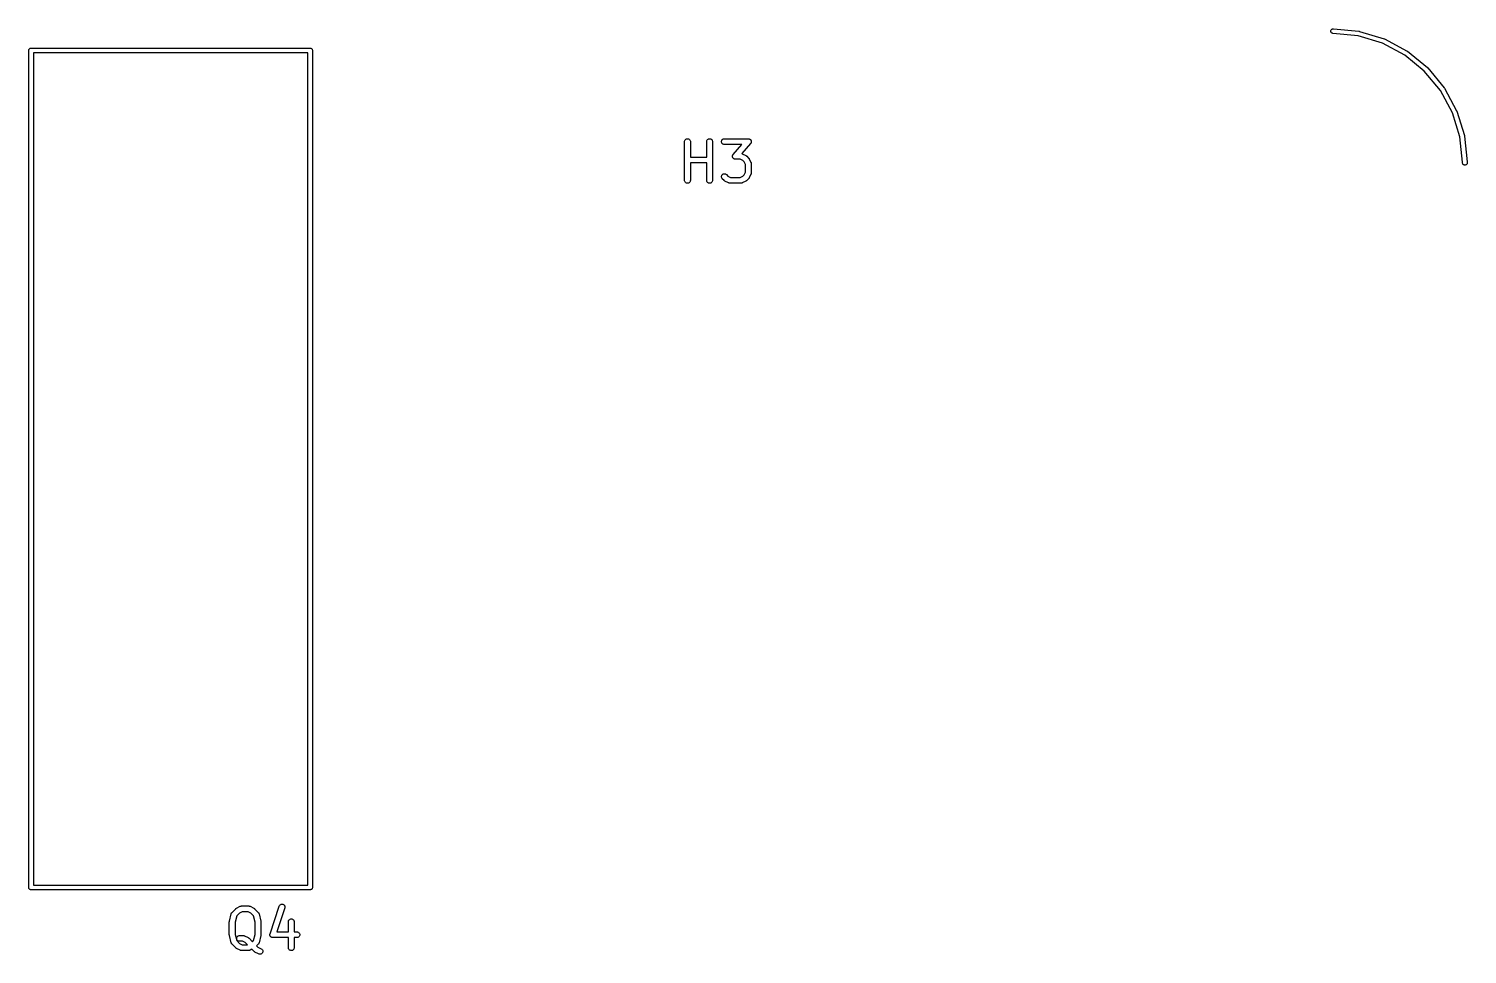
# Model space of a CAD drawing. Extents: x 65.9 to 145.1, y -115.6 to -60.
# Drawn here: x 107.94 to 145.06, y -83.92 to -60.04 of the extents above; entities that cross this region are included whole.
import ezdxf

# ---------------------------------------------------------------- set-up
doc = ezdxf.new("R2010")
doc.units = 0
doc.header["$MEASUREMENT"] = 0
doc.layers.add('BLACK', color=7, linetype='CONTINUOUS')

msp = doc.modelspace()

# ---------------------------------------------------------------- linework, layer by layer
at = {"layer": 'BLACK', "linetype": 'CONTINUOUS'}
for p, q in [((141.54, -60.0937), (141.543, -60.0823)), ((141.54, -60.1054), (141.54, -60.0937)), ((141.542, -60.1169), (141.54, -60.1054)), ((141.547, -60.1278), (141.542, -60.1169)), ((141.543, -60.0823), (141.547, -60.0715)), ((141.547, -60.0715), (141.554, -60.0618)), ((141.553, -60.1376), (141.547, -60.1278)), ((141.554, -60.0618), (141.562, -60.0535)), ((141.562, -60.0535), (141.572, -60.047)), ((141.572, -60.047), (141.583, -60.0426)), ((141.583, -60.0426), (141.594, -60.0403)), ((141.594, -60.0403), (141.606, -60.0403)), ((141.606, -60.0403), (142.266, -60.105)), ((142.266, -60.105), (142.267, -60.1051)), ((142.267, -60.1051), (142.272, -60.1063)), ((142.272, -60.1063), (142.278, -60.1073)), ((142.278, -60.1073), (142.913, -60.2991)), ((141.561, -60.146), (141.553, -60.1376)), ((141.571, -60.1526), (141.561, -60.146)), ((141.582, -60.1572), (141.571, -60.1526)), ((141.593, -60.1596), (141.582, -60.1572)), ((141.594, -60.1597), (141.593, -60.1596)), ((142.249, -60.2239), (141.594, -60.1597)), ((142.873, -60.4123), (142.249, -60.2239)), ((143.448, -60.7183), (142.873, -60.4123)), ((142.913, -60.2991), (142.914, -60.2994)), ((142.914, -60.2994), (142.919, -60.3015)), ((142.919, -60.3015), (142.924, -60.3036)), ((142.924, -60.3036), (143.51, -60.6151)), ((107.94, -60.6), (107.941, -60.5882)), ((107.94, -60.603), (107.94, -60.6)), ((107.94, -82.1971), (107.94, -60.603)), ((107.941, -60.5882), (107.944, -60.5769)), ((107.944, -60.5769), (107.95, -60.5665)), ((107.95, -60.5665), (107.957, -60.5574)), ((107.957, -60.5574), (107.967, -60.5499)), ((107.967, -60.5499), (107.977, -60.5443)), ((107.977, -60.5443), (107.988, -60.5409)), ((107.988, -60.5409), (107.997, -60.54)), ((107.997, -60.54), (108, -60.5397)), ((107.997, -60.54), (107.997, -60.54)), ((108, -60.5397), (108.003, -60.54)), ((108.003, -60.54), (115.197, -60.54)), ((108.06, -60.66), (108.06, -82.14)), ((115.14, -60.66), (108.06, -60.66)), ((115.14, -82.14), (115.14, -60.66)), ((115.197, -60.54), (115.2, -60.5397)), ((115.2, -60.5397), (115.203, -60.54)), ((115.203, -60.54), (115.203, -60.54)), ((115.203, -60.54), (115.212, -60.5409)), ((115.212, -60.5409), (115.223, -60.5443)), ((115.223, -60.5443), (115.233, -60.5499)), ((115.233, -60.5499), (115.243, -60.5574)), ((115.243, -60.5574), (115.25, -60.5665)), ((115.25, -60.5665), (115.256, -60.5769)), ((115.256, -60.5769), (115.259, -60.5882)), ((115.259, -60.5882), (115.26, -60.6)), ((115.26, -60.6), (115.26, -60.6029)), ((115.26, -60.6029), (115.26, -82.1971)), ((143.953, -61.1302), (143.448, -60.7183)), ((143.51, -60.6151), (143.51, -60.6155)), ((143.51, -60.6155), (143.515, -60.6186)), ((143.515, -60.6186), (143.519, -60.6216)), ((143.519, -60.6216), (144.034, -61.041)), ((144.369, -61.6325), (143.953, -61.1302)), ((144.034, -61.041), (144.034, -61.0415)), ((144.034, -61.0415), (144.038, -61.0454)), ((144.038, -61.0454), (144.042, -61.0492)), ((144.042, -61.0492), (144.465, -61.5605)), ((144.465, -61.5605), (144.465, -61.5611)), ((144.465, -61.5611), (144.468, -61.5657)), ((144.468, -61.5657), (144.472, -61.5702)), ((144.472, -61.5702), (144.787, -62.1539)), ((144.679, -62.2058), (144.369, -61.6325)), ((144.871, -62.8285), (144.679, -62.2058)), ((144.787, -62.1539), (144.788, -62.1546)), ((144.788, -62.1546), (144.79, -62.1597)), ((144.79, -62.1597), (144.792, -62.1647)), ((144.792, -62.1647), (144.988, -62.7986)), ((124.863, -62.9513), (124.865, -62.9368)), ((124.863, -62.9524), (124.863, -62.9513)), ((124.863, -63.9524), (124.863, -62.9524)), ((124.865, -62.9368), (124.869, -62.9228)), ((124.869, -62.9228), (124.876, -62.91)), ((124.876, -62.91), (124.886, -62.8988)), ((124.886, -62.8988), (124.897, -62.8896)), ((124.897, -62.8896), (124.91, -62.8828)), ((124.91, -62.8828), (124.924, -62.8787)), ((124.924, -62.8787), (124.939, -62.8774)), ((124.939, -62.8774), (124.953, -62.8789)), ((124.953, -62.8789), (124.967, -62.8832)), ((124.967, -62.8832), (124.98, -62.8902)), ((124.98, -62.8902), (124.991, -62.8995)), ((124.991, -62.8995), (125.001, -62.9109)), ((125.001, -62.9109), (125.007, -62.9238)), ((125.007, -62.9238), (125.012, -62.9378)), ((125.012, -62.9378), (125.013, -62.9524)), ((125.013, -62.9524), (125.013, -63.3536)), ((125.435, -62.9513), (125.436, -62.9368)), ((125.435, -62.9524), (125.435, -62.9513)), ((125.435, -63.3536), (125.435, -62.9524)), ((125.436, -62.9368), (125.441, -62.9228)), ((125.441, -62.9228), (125.448, -62.91)), ((125.448, -62.91), (125.457, -62.8988)), ((125.457, -62.8988), (125.468, -62.8896)), ((125.468, -62.8896), (125.481, -62.8828)), ((125.481, -62.8828), (125.495, -62.8787)), ((125.495, -62.8787), (125.51, -62.8774)), ((125.51, -62.8774), (125.525, -62.8789)), ((125.525, -62.8789), (125.539, -62.8832)), ((125.539, -62.8832), (125.551, -62.8902)), ((125.551, -62.8902), (125.563, -62.8995)), ((125.563, -62.8995), (125.572, -62.9109)), ((125.572, -62.9109), (125.579, -62.9238)), ((125.579, -62.9238), (125.583, -62.9378)), ((125.583, -62.9378), (125.585, -62.9524)), ((125.585, -62.9524), (125.585, -63.9524)), ((125.815, -62.9519), (125.817, -62.9373)), ((125.817, -62.9664), (125.815, -62.9519)), ((125.817, -62.9373), (125.821, -62.9233)), ((125.821, -62.9805), (125.817, -62.9664)), ((125.821, -62.9233), (125.828, -62.9104)), ((125.828, -62.9934), (125.821, -62.9805)), ((125.828, -62.9104), (125.838, -62.8992)), ((125.837, -63.0049), (125.828, -62.9934)), ((125.848, -63.0143), (125.837, -63.0049)), ((125.838, -62.8992), (125.849, -62.8899)), ((125.861, -63.0213), (125.848, -63.0143)), ((125.849, -62.8899), (125.862, -62.883)), ((125.875, -63.0257), (125.861, -63.0213)), ((125.862, -62.883), (125.876, -62.8788)), ((125.889, -63.0274), (125.875, -63.0257)), ((125.876, -62.8788), (125.89, -62.8774)), ((125.89, -63.0274), (125.889, -63.0274)), ((125.89, -62.8774), (126.51, -62.8774)), ((126.344, -63.0274), (125.89, -63.0274)), ((126.12, -63.2839), (126.344, -63.0274)), ((126.566, -63.0018), (126.339, -63.2611)), ((126.51, -62.8774), (126.511, -62.8774)), ((126.511, -62.8774), (126.515, -62.8779)), ((126.515, -62.8779), (126.52, -62.8781)), ((126.52, -62.8781), (126.523, -62.8787)), ((126.523, -62.8787), (126.525, -62.879)), ((126.525, -62.879), (126.53, -62.8804)), ((126.53, -62.8804), (126.534, -62.8815)), ((126.534, -62.8815), (126.537, -62.8826)), ((126.537, -62.8826), (126.539, -62.8834)), ((126.539, -62.8834), (126.543, -62.8857)), ((126.543, -62.8857), (126.547, -62.8877)), ((126.547, -62.8877), (126.55, -62.8892)), ((126.55, -62.8892), (126.552, -62.8905)), ((126.552, -62.8905), (126.555, -62.8935)), ((126.555, -62.8935), (126.559, -62.8963)), ((126.559, -62.8963), (126.561, -62.8982)), ((126.561, -62.8982), (126.563, -62.8999)), ((126.563, -62.8999), (126.566, -62.9036)), ((126.566, -62.9036), (126.569, -62.907)), ((126.569, -62.9979), (126.566, -63.0018)), ((126.569, -62.907), (126.571, -62.9093)), ((126.572, -62.9943), (126.569, -62.9979)), ((126.571, -62.9093), (126.572, -62.9113)), ((126.572, -62.9113), (126.574, -62.9155)), ((126.573, -62.992), (126.572, -62.9943)), ((126.574, -62.9899), (126.573, -62.992)), ((126.574, -62.9155), (126.577, -62.9195)), ((126.576, -62.9856), (126.574, -62.9899)), ((126.579, -62.9814), (126.576, -62.9856)), ((126.577, -62.9195), (126.578, -62.922)), ((126.578, -62.922), (126.579, -62.9243)), ((126.579, -62.9243), (126.58, -62.9288)), ((126.581, -62.9765), (126.579, -62.9789)), ((126.579, -62.9789), (126.579, -62.9814)), ((126.58, -62.9288), (126.582, -62.9332)), ((126.582, -62.9719), (126.581, -62.9765)), ((126.582, -62.9332), (126.582, -62.9358)), ((126.582, -62.9358), (126.583, -62.9383)), ((126.583, -62.9675), (126.582, -62.9719)), ((126.583, -62.9383), (126.584, -62.943)), ((126.584, -62.9623), (126.583, -62.9648)), ((126.583, -62.9648), (126.583, -62.9675)), ((126.584, -62.943), (126.584, -62.9477)), ((126.584, -62.9477), (126.584, -62.9503)), ((126.584, -62.9503), (126.585, -62.9529)), ((126.585, -62.9529), (126.584, -62.9576)), ((126.584, -62.9576), (126.584, -62.9623)), ((144.94, -63.4795), (144.871, -62.8285)), ((144.988, -62.7986), (144.988, -62.7994)), ((144.988, -62.7994), (144.989, -62.8048)), ((144.989, -62.8048), (144.99, -62.8101)), ((144.99, -62.8101), (145.06, -63.47)), ((125.013, -63.3536), (125.435, -63.3536)), ((126.101, -63.3328), (126.102, -63.3281)), ((126.101, -63.3354), (126.101, -63.3328)), ((126.101, -63.3381), (126.101, -63.3354)), ((126.102, -63.3427), (126.101, -63.3381)), ((126.102, -63.3209), (126.103, -63.3183)), ((126.102, -63.3234), (126.102, -63.3209)), ((126.102, -63.3281), (126.102, -63.3234)), ((126.103, -63.3474), (126.102, -63.3427)), ((126.103, -63.3183), (126.104, -63.3138)), ((126.103, -63.3499), (126.103, -63.3474)), ((126.104, -63.3525), (126.103, -63.3499)), ((126.104, -63.3138), (126.105, -63.3092)), ((126.105, -63.3569), (126.104, -63.3525)), ((126.105, -63.3092), (126.106, -63.3068)), ((126.107, -63.3614), (126.105, -63.3569)), ((126.106, -63.3068), (126.107, -63.3043)), ((126.107, -63.3043), (126.109, -63.3001)), ((126.108, -63.3638), (126.107, -63.3614)), ((126.109, -63.3662), (126.108, -63.3638)), ((126.109, -63.3001), (126.111, -63.2958)), ((126.111, -63.3702), (126.109, -63.3662)), ((126.111, -63.2958), (126.113, -63.2937)), ((126.113, -63.3744), (126.111, -63.3702)), ((126.113, -63.2937), (126.114, -63.2914)), ((126.115, -63.3764), (126.113, -63.3744)), ((126.114, -63.2914), (126.117, -63.2878)), ((126.116, -63.3787), (126.115, -63.3764)), ((126.12, -63.3821), (126.116, -63.3787)), ((126.117, -63.2878), (126.12, -63.2839)), ((126.123, -63.3858), (126.12, -63.3821)), ((126.125, -63.3875), (126.123, -63.3858)), ((126.126, -63.3894), (126.125, -63.3875)), ((126.13, -63.3922), (126.126, -63.3894)), ((126.134, -63.3952), (126.13, -63.3922)), ((126.136, -63.3965), (126.134, -63.3952)), ((126.138, -63.398), (126.136, -63.3965)), ((126.143, -63.4), (126.138, -63.398)), ((126.147, -63.4023), (126.143, -63.4)), ((126.149, -63.4031), (126.147, -63.4023)), ((126.152, -63.4042), (126.149, -63.4031)), ((126.156, -63.4053), (126.152, -63.4042)), ((126.161, -63.4067), (126.156, -63.4053)), ((126.163, -63.407), (126.161, -63.4067)), ((126.166, -63.4076), (126.163, -63.407)), ((126.17, -63.4078), (126.166, -63.4076)), ((126.175, -63.4083), (126.17, -63.4078)), ((126.176, -63.4083), (126.175, -63.4083)), ((126.301, -63.4083), (126.176, -63.4083)), ((126.37, -63.4426), (126.301, -63.4083)), ((126.339, -63.2611), (126.344, -63.2629)), ((126.344, -63.2629), (126.349, -63.2644)), ((126.349, -63.2644), (126.351, -63.2655)), ((126.351, -63.2655), (126.353, -63.2663)), ((126.353, -63.2663), (126.448, -63.3139)), ((126.4, -63.473), (126.37, -63.4426)), ((126.435, -63.5415), (126.4, -63.473)), ((126.448, -63.3139), (126.449, -63.3143)), ((126.449, -63.3143), (126.452, -63.3166)), ((126.452, -63.3166), (126.456, -63.3186)), ((126.456, -63.3186), (126.458, -63.3206)), ((126.458, -63.3206), (126.461, -63.3223)), ((126.461, -63.3223), (126.464, -63.3252)), ((126.464, -63.3252), (126.467, -63.3279)), ((126.467, -63.3279), (126.515, -63.3755)), ((126.515, -63.3755), (126.516, -63.3763)), ((126.516, -63.3763), (126.518, -63.3796)), ((126.518, -63.3796), (126.521, -63.3826)), ((126.521, -63.3826), (126.523, -63.3853)), ((126.523, -63.3853), (126.525, -63.3877)), ((126.525, -63.3877), (126.527, -63.3915)), ((126.527, -63.3915), (126.529, -63.395)), ((126.529, -63.395), (126.577, -63.4903)), ((145.06, -63.47), (145.06, -63.4708)), ((145.06, -63.4708), (145.06, -63.4734)), ((145.06, -63.4734), (145.06, -63.4761)), ((125.435, -63.5036), (125.013, -63.5036)), ((125.013, -63.5036), (125.013, -63.9524)), ((125.435, -63.9524), (125.435, -63.5036)), ((125.815, -63.8564), (125.817, -63.8418)), ((125.817, -63.8418), (125.821, -63.8278)), ((125.821, -63.8278), (125.828, -63.815)), ((125.828, -63.815), (125.838, -63.8037)), ((125.838, -63.8037), (125.849, -63.7945)), ((125.849, -63.7945), (125.862, -63.7877)), ((125.862, -63.7877), (125.876, -63.7835)), ((125.876, -63.7835), (125.891, -63.7821)), ((125.891, -63.7821), (125.905, -63.7836)), ((125.905, -63.7836), (125.919, -63.7879)), ((125.919, -63.7879), (125.932, -63.7948)), ((125.932, -63.7948), (125.944, -63.8041)), ((125.944, -63.8041), (125.983, -63.8431)), ((125.983, -63.8431), (126.051, -63.8774)), ((126.301, -63.8774), (126.37, -63.8431)), ((126.37, -63.8431), (126.4, -63.8127)), ((126.4, -63.8127), (126.435, -63.7442)), ((126.435, -63.7442), (126.435, -63.5415)), ((126.577, -63.7954), (126.529, -63.8907)), ((126.577, -63.4903), (126.577, -63.4912)), ((126.577, -63.4912), (126.578, -63.4933)), ((126.578, -63.7914), (126.577, -63.7934)), ((126.577, -63.7934), (126.577, -63.7954)), ((126.578, -63.4933), (126.579, -63.4952)), ((126.58, -63.7866), (126.578, -63.7914)), ((126.579, -63.4952), (126.58, -63.5001)), ((126.58, -63.5001), (126.582, -63.5049)), ((126.582, -63.7818), (126.58, -63.7866)), ((126.582, -63.5049), (126.582, -63.5071)), ((126.582, -63.5071), (126.583, -63.5092)), ((126.583, -63.7775), (126.582, -63.7796)), ((126.582, -63.7796), (126.582, -63.7818)), ((126.583, -63.5092), (126.584, -63.5143)), ((126.584, -63.7674), (126.583, -63.7724)), ((126.583, -63.7724), (126.583, -63.7775)), ((126.584, -63.5143), (126.584, -63.5194)), ((126.584, -63.5194), (126.584, -63.5216)), ((126.584, -63.5216), (126.585, -63.5238)), ((126.585, -63.763), (126.584, -63.7651)), ((126.584, -63.7651), (126.584, -63.7674)), ((126.585, -63.5238), (126.585, -63.7619)), ((126.585, -63.7619), (126.585, -63.763)), ((144.94, -63.5002), (144.94, -63.4795)), ((144.941, -63.5119), (144.94, -63.5002)), ((144.945, -63.5231), (144.941, -63.5119)), ((144.95, -63.5334), (144.945, -63.5231)), ((144.958, -63.5424), (144.95, -63.5334)), ((144.967, -63.5499), (144.958, -63.5424)), ((144.977, -63.5554), (144.967, -63.5499)), ((144.988, -63.5588), (144.977, -63.5554)), ((145, -63.56), (144.988, -63.5588)), ((145.011, -63.5589), (145, -63.56)), ((145.023, -63.5556), (145.011, -63.5589)), ((145.033, -63.5501), (145.023, -63.5556)), ((145.042, -63.5427), (145.033, -63.5501)), ((145.05, -63.5337), (145.042, -63.5427)), ((145.055, -63.5234), (145.05, -63.5337)), ((145.059, -63.5123), (145.055, -63.5234)), ((145.06, -63.5006), (145.059, -63.5123)), ((145.06, -63.4761), (145.06, -63.4998)), ((145.06, -63.4998), (145.06, -63.5006)), ((124.865, -63.9669), (124.863, -63.9524)), ((124.869, -63.981), (124.865, -63.9669)), ((124.876, -63.9939), (124.869, -63.981)), ((124.885, -64.0052), (124.876, -63.9939)), ((124.896, -64.0146), (124.885, -64.0052)), ((124.909, -64.0215), (124.896, -64.0146)), ((124.923, -64.0258), (124.909, -64.0215)), ((124.938, -64.0274), (124.923, -64.0258)), ((124.952, -64.0261), (124.938, -64.0274)), ((124.966, -64.0219), (124.952, -64.0261)), ((124.979, -64.0151), (124.966, -64.0219)), ((124.991, -64.006), (124.979, -64.0151)), ((125, -63.9948), (124.991, -64.006)), ((125.007, -63.9819), (125, -63.9948)), ((125.011, -63.968), (125.007, -63.9819)), ((125.013, -63.9534), (125.011, -63.968)), ((125.013, -63.9524), (125.013, -63.9534)), ((125.436, -63.9669), (125.435, -63.9524)), ((125.44, -63.981), (125.436, -63.9669)), ((125.447, -63.9939), (125.44, -63.981)), ((125.456, -64.0052), (125.447, -63.9939)), ((125.468, -64.0146), (125.456, -64.0052)), ((125.48, -64.0215), (125.468, -64.0146)), ((125.494, -64.0258), (125.48, -64.0215)), ((125.509, -64.0274), (125.494, -64.0258)), ((125.524, -64.0261), (125.509, -64.0274)), ((125.538, -64.0219), (125.524, -64.0261)), ((125.551, -64.0151), (125.538, -64.0219)), ((125.562, -64.006), (125.551, -64.0151)), ((125.571, -63.9948), (125.562, -64.006)), ((125.578, -63.9819), (125.571, -63.9948)), ((125.583, -63.968), (125.578, -63.9819)), ((125.585, -63.9534), (125.583, -63.968)), ((125.585, -63.9524), (125.585, -63.9534)), ((125.817, -63.8709), (125.815, -63.8564)), ((125.821, -63.885), (125.817, -63.8709)), ((125.828, -63.898), (125.821, -63.885)), ((125.837, -63.9094), (125.828, -63.898)), ((125.837, -63.9102), (125.837, -63.9094)), ((125.885, -63.9578), (125.837, -63.9102)), ((125.888, -63.9605), (125.885, -63.9578)), ((125.891, -63.9634), (125.888, -63.9605)), ((125.894, -63.9651), (125.891, -63.9634)), ((125.896, -63.9671), (125.894, -63.9651)), ((125.9, -63.9691), (125.896, -63.9671)), ((125.904, -63.9714), (125.9, -63.9691)), ((125.905, -63.9718), (125.904, -63.9714)), ((126, -64.0195), (125.905, -63.9718)), ((126.002, -64.0203), (126, -64.0195)), ((126.004, -64.0213), (126.002, -64.0203)), ((126.009, -64.0229), (126.004, -64.0213)), ((126.013, -64.0247), (126.009, -64.0229)), ((126.016, -64.0251), (126.013, -64.0247)), ((126.018, -64.0257), (126.016, -64.0251)), ((126.023, -64.0263), (126.018, -64.0257)), ((126.028, -64.0272), (126.023, -64.0263)), ((126.03, -64.0271), (126.028, -64.0272)), ((126.032, -64.0274), (126.03, -64.0271)), ((126.033, -64.0274), (126.032, -64.0274)), ((126.319, -64.0274), (126.033, -64.0274)), ((126.051, -63.8774), (126.301, -63.8774)), ((126.321, -64.0272), (126.319, -64.0274)), ((126.323, -64.0273), (126.321, -64.0272)), ((126.329, -64.0265), (126.323, -64.0273)), ((126.334, -64.026), (126.329, -64.0265)), ((126.336, -64.0253), (126.334, -64.026)), ((126.338, -64.025), (126.336, -64.0253)), ((126.343, -64.0232), (126.338, -64.025)), ((126.348, -64.0217), (126.343, -64.0232)), ((126.35, -64.0207), (126.348, -64.0217)), ((126.352, -64.0199), (126.35, -64.0207)), ((126.353, -64.0195), (126.352, -64.0199)), ((126.448, -63.9718), (126.353, -64.0195)), ((126.451, -63.9696), (126.448, -63.9718)), ((126.455, -63.9677), (126.451, -63.9696)), ((126.458, -63.9657), (126.455, -63.9677)), ((126.46, -63.9641), (126.458, -63.9657)), ((126.463, -63.9612), (126.46, -63.9641)), ((126.467, -63.9585), (126.463, -63.9612)), ((126.515, -63.9102), (126.467, -63.9578)), ((126.467, -63.9578), (126.467, -63.9585)), ((126.518, -63.9069), (126.515, -63.9102)), ((126.521, -63.9039), (126.518, -63.9069)), ((126.522, -63.9013), (126.521, -63.9039)), ((126.524, -63.8989), (126.522, -63.9013)), ((126.526, -63.8952), (126.524, -63.8989)), ((126.529, -63.8916), (126.526, -63.8952)), ((126.529, -63.8907), (126.529, -63.8916)), ((107.94, -82.2), (107.94, -82.1971)), ((107.941, -82.2118), (107.94, -82.2)), ((107.944, -82.2231), (107.941, -82.2118)), ((107.947, -82.2276), (107.944, -82.2231)), ((107.95, -82.2335), (107.947, -82.2276)), ((107.957, -82.2426), (107.95, -82.2335)), ((107.967, -82.2501), (107.957, -82.2426)), ((107.977, -82.2557), (107.967, -82.2501)), ((107.988, -82.2591), (107.977, -82.2557)), ((108, -82.2603), (107.988, -82.2591)), ((108.003, -82.26), (108, -82.2603)), ((115.197, -82.26), (108.003, -82.26)), ((108.06, -82.14), (115.14, -82.14)), ((115.2, -82.2603), (115.197, -82.26)), ((115.212, -82.2591), (115.2, -82.2603)), ((115.223, -82.2557), (115.212, -82.2591)), ((115.233, -82.2501), (115.223, -82.2557)), ((115.243, -82.2426), (115.233, -82.2501)), ((115.25, -82.2335), (115.243, -82.2426)), ((115.256, -82.2231), (115.25, -82.2335)), ((115.259, -82.2118), (115.256, -82.2231)), ((115.26, -82.2029), (115.259, -82.2118)), ((115.26, -82.1971), (115.26, -82.2)), ((115.26, -82.2), (115.26, -82.2029)), ((115.26, -82.2029), (115.26, -82.2029)), ((113.185, -82.8422), (113.28, -82.747)), ((113.28, -82.747), (113.281, -82.7462)), ((113.281, -82.7462), (113.284, -82.7436)), ((113.284, -82.7436), (113.287, -82.7407)), ((113.287, -82.7407), (113.29, -82.739)), ((113.29, -82.739), (113.292, -82.7371)), ((113.292, -82.7371), (113.296, -82.7352)), ((113.296, -82.7352), (113.3, -82.7329)), ((113.3, -82.7329), (113.395, -82.6853)), ((113.395, -82.6853), (113.396, -82.6848)), ((113.396, -82.6848), (113.398, -82.6841)), ((113.398, -82.6841), (113.4, -82.683)), ((113.4, -82.683), (113.405, -82.6816)), ((113.405, -82.6816), (113.41, -82.6798)), ((113.41, -82.6798), (113.412, -82.6794)), ((113.412, -82.6794), (113.414, -82.6788)), ((113.414, -82.6788), (113.419, -82.6783)), ((113.419, -82.6783), (113.424, -82.6775)), ((113.424, -82.6775), (113.426, -82.6776)), ((113.426, -82.6776), (113.429, -82.6774)), ((113.429, -82.6774), (113.619, -82.6774)), ((113.619, -82.6774), (113.62, -82.6774)), ((113.62, -82.6774), (113.622, -82.6776)), ((113.622, -82.6776), (113.624, -82.6776)), ((113.624, -82.6776), (113.63, -82.6784)), ((113.63, -82.6784), (113.635, -82.679)), ((113.635, -82.679), (113.637, -82.6797)), ((113.637, -82.6797), (113.639, -82.6801)), ((113.639, -82.6801), (113.644, -82.6819)), ((113.644, -82.6819), (113.649, -82.6834)), ((113.649, -82.6834), (113.651, -82.6845)), ((113.651, -82.6845), (113.653, -82.6853)), ((113.653, -82.6853), (113.748, -82.7329)), ((113.748, -82.7329), (113.749, -82.7334)), ((113.749, -82.7334), (113.752, -82.7357)), ((113.752, -82.7357), (113.756, -82.7377)), ((113.756, -82.7377), (113.758, -82.7397)), ((113.758, -82.7397), (113.761, -82.7414)), ((113.761, -82.7414), (113.764, -82.7443)), ((113.764, -82.7443), (113.767, -82.747)), ((113.767, -82.747), (113.863, -82.8422)), ((114.167, -83.3953), (114.405, -82.681)), ((114.547, -82.7285), (114.342, -83.344)), ((114.405, -82.6801), (114.412, -82.6668)), ((114.405, -82.681), (114.405, -82.6801)), ((114.412, -82.6668), (114.42, -82.6549)), ((114.42, -82.6549), (114.431, -82.645)), ((114.431, -82.645), (114.443, -82.6373)), ((114.443, -82.6373), (114.457, -82.6322)), ((114.457, -82.6322), (114.472, -82.6299)), ((114.472, -82.6299), (114.486, -82.6304)), ((114.486, -82.6304), (114.5, -82.6338)), ((114.5, -82.6338), (114.514, -82.6398)), ((114.514, -82.6398), (114.526, -82.6484)), ((114.526, -82.6484), (114.536, -82.659)), ((114.536, -82.659), (114.543, -82.6715)), ((114.543, -82.6715), (114.549, -82.6851)), ((114.551, -82.7142), (114.547, -82.7285)), ((114.549, -82.6851), (114.551, -82.6996)), ((114.551, -82.6996), (114.551, -82.7142)), ((113.115, -83.0847), (113.116, -83.0833)), ((113.115, -83.0857), (113.115, -83.0847)), ((113.115, -83.419), (113.115, -83.0857)), ((113.116, -83.0761), (113.117, -83.0701)), ((113.116, -83.082), (113.116, -83.0761)), ((113.116, -83.0833), (113.116, -83.082)), ((113.117, -83.0701), (113.118, -83.0688)), ((113.118, -83.0675), (113.165, -82.877)), ((113.118, -83.0688), (113.118, -83.0675)), ((113.165, -82.877), (113.166, -82.876)), ((113.166, -82.876), (113.167, -82.8713)), ((113.167, -82.8713), (113.169, -82.8664)), ((113.169, -82.8664), (113.17, -82.8644)), ((113.17, -82.8644), (113.171, -82.8623)), ((113.171, -82.8623), (113.173, -82.858)), ((113.173, -82.858), (113.176, -82.8535)), ((113.176, -82.8535), (113.177, -82.8518)), ((113.177, -82.8518), (113.178, -82.8499)), ((113.178, -82.8499), (113.182, -82.8461)), ((113.182, -82.8461), (113.185, -82.8422)), ((113.306, -82.9336), (113.265, -83.0949)), ((113.265, -83.0949), (113.265, -83.4098)), ((113.378, -82.8616), (113.306, -82.9336)), ((113.446, -82.8274), (113.378, -82.8616)), ((113.601, -82.8274), (113.446, -82.8274)), ((113.67, -82.8616), (113.601, -82.8274)), ((113.742, -82.9336), (113.67, -82.8616)), ((113.782, -83.0949), (113.742, -82.9336)), ((113.782, -83.4098), (113.782, -83.0949)), ((113.863, -82.8422), (113.863, -82.843)), ((113.863, -82.843), (113.866, -82.8469)), ((113.866, -82.8469), (113.87, -82.8507)), ((113.87, -82.8507), (113.871, -82.8526)), ((113.871, -82.8526), (113.872, -82.8544)), ((113.872, -82.8544), (113.875, -82.8589)), ((113.875, -82.8589), (113.877, -82.8633)), ((113.877, -82.8633), (113.878, -82.8654)), ((113.878, -82.8654), (113.879, -82.8674)), ((113.879, -82.8674), (113.881, -82.8723)), ((113.881, -82.8723), (113.882, -82.877)), ((113.882, -82.877), (113.93, -83.0675)), ((113.93, -83.0675), (113.93, -83.0685)), ((113.93, -83.0685), (113.93, -83.0699)), ((113.93, -83.0699), (113.931, -83.0711)), ((113.931, -83.0711), (113.931, -83.0771)), ((113.931, -83.0771), (113.932, -83.083)), ((113.932, -83.083), (113.932, -83.0844)), ((113.932, -83.0844), (113.932, -83.0857)), ((113.932, -83.0857), (113.932, -83.419)), ((114.639, -83.0847), (114.641, -83.0701)), ((114.639, -83.0857), (114.639, -83.0847)), ((114.639, -83.344), (114.639, -83.0857)), ((114.641, -83.0701), (114.645, -83.0562)), ((114.645, -83.0562), (114.652, -83.0433)), ((114.652, -83.0433), (114.662, -83.0321)), ((114.662, -83.0321), (114.673, -83.023)), ((114.673, -83.023), (114.686, -83.0162)), ((114.686, -83.0162), (114.7, -83.012)), ((114.7, -83.012), (114.715, -83.0107)), ((114.715, -83.0107), (114.729, -83.0122)), ((114.729, -83.0122), (114.743, -83.0166)), ((114.743, -83.0166), (114.756, -83.0235)), ((114.756, -83.0235), (114.768, -83.0329)), ((114.768, -83.0329), (114.777, -83.0442)), ((114.777, -83.0442), (114.784, -83.0571)), ((114.784, -83.0571), (114.788, -83.0711)), ((114.788, -83.0711), (114.789, -83.0857)), ((114.789, -83.0857), (114.789, -83.344)), ((113.116, -83.4204), (113.115, -83.419)), ((113.116, -83.4217), (113.116, -83.4204)), ((113.116, -83.4276), (113.116, -83.4217)), ((113.117, -83.4336), (113.116, -83.4276)), ((113.117, -83.4349), (113.117, -83.4336)), ((113.117, -83.4362), (113.117, -83.4349)), ((113.118, -83.4372), (113.117, -83.4362)), ((113.165, -83.6277), (113.118, -83.4372)), ((113.265, -83.4098), (113.306, -83.5712)), ((113.306, -83.5138), (113.307, -83.4992)), ((113.307, -83.5283), (113.306, -83.5138)), ((113.307, -83.4992), (113.312, -83.4852)), ((113.312, -83.4852), (113.319, -83.4723)), ((113.319, -83.4723), (113.328, -83.4611)), ((113.328, -83.4611), (113.339, -83.4518)), ((113.339, -83.4518), (113.352, -83.4449)), ((113.352, -83.4449), (113.366, -83.4407)), ((113.366, -83.4407), (113.381, -83.4393)), ((113.381, -83.4393), (113.476, -83.4393)), ((113.476, -83.4393), (113.477, -83.4393)), ((113.477, -83.4393), (113.479, -83.4395)), ((113.479, -83.4395), (113.482, -83.4395)), ((113.482, -83.4395), (113.487, -83.4404)), ((113.487, -83.4404), (113.492, -83.4409)), ((113.492, -83.4409), (113.494, -83.4416)), ((113.494, -83.4416), (113.496, -83.442)), ((113.496, -83.442), (113.501, -83.4438)), ((113.501, -83.4438), (113.506, -83.4453)), ((113.506, -83.4453), (113.508, -83.4464)), ((113.508, -83.4464), (113.51, -83.4472)), ((113.51, -83.4472), (113.605, -83.4948)), ((113.605, -83.4948), (113.606, -83.4953)), ((113.606, -83.4953), (113.609, -83.4976)), ((113.609, -83.4976), (113.613, -83.4996)), ((113.613, -83.4996), (113.616, -83.5016)), ((113.616, -83.5016), (113.618, -83.5033)), ((113.618, -83.5033), (113.621, -83.5062)), ((113.621, -83.5062), (113.624, -83.5089)), ((113.624, -83.5089), (113.714, -83.5987)), ((113.742, -83.5712), (113.782, -83.4098)), ((113.93, -83.4372), (113.882, -83.6277)), ((113.931, -83.4346), (113.93, -83.4359)), ((113.93, -83.4359), (113.93, -83.4372)), ((113.932, -83.4228), (113.931, -83.4287)), ((113.931, -83.4287), (113.931, -83.4346)), ((113.932, -83.419), (113.932, -83.4201)), ((113.932, -83.4201), (113.932, -83.4214)), ((113.932, -83.4214), (113.932, -83.4228)), ((114.163, -83.4185), (114.164, -83.4141)), ((114.163, -83.4214), (114.163, -83.4185)), ((114.163, -83.4242), (114.163, -83.4214)), ((114.164, -83.4286), (114.163, -83.4242)), ((114.164, -83.4068), (114.165, -83.404)), ((114.164, -83.4096), (114.164, -83.4068)), ((114.164, -83.4141), (114.164, -83.4096)), ((114.164, -83.4331), (114.164, -83.4286)), ((114.165, -83.4359), (114.164, -83.4331)), ((114.165, -83.404), (114.166, -83.3997)), ((114.166, -83.4387), (114.165, -83.4359)), ((114.166, -83.3997), (114.167, -83.3953)), ((114.167, -83.4428), (114.166, -83.4387)), ((114.169, -83.4471), (114.167, -83.4428)), ((114.17, -83.4497), (114.169, -83.4471)), ((114.171, -83.4524), (114.17, -83.4497)), ((114.173, -83.4562), (114.171, -83.4524)), ((114.175, -83.4601), (114.173, -83.4562)), ((114.177, -83.4623), (114.175, -83.4601)), ((114.179, -83.4648), (114.177, -83.4623)), ((114.182, -83.468), (114.179, -83.4648)), ((114.185, -83.4715), (114.182, -83.468)), ((114.187, -83.4734), (114.185, -83.4715)), ((114.189, -83.4754), (114.187, -83.4734)), ((114.192, -83.4781), (114.189, -83.4754)), ((114.196, -83.4809), (114.192, -83.4781)), ((114.198, -83.4823), (114.196, -83.4809)), ((114.201, -83.484), (114.198, -83.4823)), ((114.205, -83.4858), (114.201, -83.484)), ((114.209, -83.488), (114.205, -83.4858)), ((114.211, -83.4888), (114.209, -83.488)), ((114.214, -83.49), (114.211, -83.4888)), ((114.218, -83.4911), (114.214, -83.49)), ((114.223, -83.4924), (114.218, -83.4911)), ((114.225, -83.4927), (114.223, -83.4924)), ((114.228, -83.4934), (114.225, -83.4927)), ((114.233, -83.4935), (114.228, -83.4934)), ((114.237, -83.494), (114.233, -83.4935)), ((114.238, -83.494), (114.237, -83.494)), ((114.639, -83.494), (114.238, -83.494)), ((114.342, -83.344), (114.639, -83.344)), ((114.639, -83.7524), (114.639, -83.494)), ((114.789, -83.344), (114.857, -83.344)), ((114.857, -83.494), (114.789, -83.494)), ((114.789, -83.494), (114.789, -83.7524)), ((114.857, -83.344), (114.858, -83.3441)), ((114.872, -83.4926), (114.857, -83.494)), ((114.858, -83.3441), (114.873, -83.3457)), ((114.886, -83.4884), (114.872, -83.4926)), ((114.873, -83.3457), (114.887, -83.3501)), ((114.899, -83.4815), (114.886, -83.4884)), ((114.887, -83.3501), (114.9, -83.3572)), ((114.91, -83.4723), (114.899, -83.4815)), ((114.9, -83.3572), (114.911, -83.3666)), ((114.919, -83.461), (114.91, -83.4723)), ((114.911, -83.3666), (114.92, -83.378)), ((114.926, -83.4481), (114.919, -83.461)), ((114.92, -83.378), (114.927, -83.391)), ((114.931, -83.4341), (114.926, -83.4481)), ((114.927, -83.391), (114.931, -83.405)), ((114.931, -83.405), (114.932, -83.4196)), ((114.932, -83.4196), (114.931, -83.4341)), ((113.167, -83.6325), (113.165, -83.6277)), ((113.168, -83.6374), (113.167, -83.6325)), ((113.169, -83.6394), (113.168, -83.6374)), ((113.17, -83.6415), (113.169, -83.6394)), ((113.173, -83.6459), (113.17, -83.6415)), ((113.175, -83.6504), (113.173, -83.6459)), ((113.177, -83.6521), (113.175, -83.6504)), ((113.178, -83.6541), (113.177, -83.6521)), ((113.181, -83.6578), (113.178, -83.6541)), ((113.184, -83.6618), (113.181, -83.6578)), ((113.185, -83.6626), (113.184, -83.6618)), ((113.28, -83.7578), (113.185, -83.6626)), ((113.284, -83.7605), (113.28, -83.7578)), ((113.287, -83.7634), (113.284, -83.7605)), ((113.289, -83.7651), (113.287, -83.7634)), ((113.292, -83.7671), (113.289, -83.7651)), ((113.295, -83.7691), (113.292, -83.7671)), ((113.299, -83.7714), (113.295, -83.7691)), ((113.3, -83.7718), (113.299, -83.7714)), ((113.395, -83.8195), (113.3, -83.7718)), ((113.306, -83.5712), (113.378, -83.6431)), ((113.311, -83.5424), (113.307, -83.5283)), ((113.318, -83.5554), (113.311, -83.5424)), ((113.327, -83.5668), (113.318, -83.5554)), ((113.339, -83.5762), (113.327, -83.5668)), ((113.351, -83.5832), (113.339, -83.5762)), ((113.365, -83.5876), (113.351, -83.5832)), ((113.38, -83.5893), (113.365, -83.5876)), ((113.378, -83.6431), (113.446, -83.6774)), ((113.381, -83.5893), (113.38, -83.5893)), ((113.458, -83.5893), (113.381, -83.5893)), ((113.397, -83.8203), (113.395, -83.8195)), ((113.399, -83.8213), (113.397, -83.8203)), ((113.404, -83.8229), (113.399, -83.8213)), ((113.409, -83.8247), (113.404, -83.8229)), ((113.411, -83.8251), (113.409, -83.8247)), ((113.413, -83.8257), (113.411, -83.8251)), ((113.418, -83.8263), (113.413, -83.8257)), ((113.423, -83.8272), (113.418, -83.8263)), ((113.425, -83.8271), (113.423, -83.8272)), ((113.428, -83.8274), (113.425, -83.8271)), ((113.429, -83.8274), (113.428, -83.8274)), ((113.619, -83.8274), (113.429, -83.8274)), ((113.446, -83.6774), (113.581, -83.6774)), ((113.527, -83.6235), (113.458, -83.5893)), ((113.581, -83.6774), (113.527, -83.6235)), ((113.621, -83.8272), (113.619, -83.8274)), ((113.623, -83.8273), (113.621, -83.8272)), ((113.629, -83.8265), (113.623, -83.8273)), ((113.634, -83.826), (113.629, -83.8265)), ((113.636, -83.8253), (113.634, -83.826)), ((113.638, -83.825), (113.636, -83.8253)), ((113.643, -83.8232), (113.638, -83.825)), ((113.648, -83.8217), (113.643, -83.8232)), ((113.65, -83.8207), (113.648, -83.8217)), ((113.652, -83.8199), (113.65, -83.8207)), ((113.653, -83.8195), (113.652, -83.8199)), ((113.699, -83.796), (113.653, -83.8195)), ((113.756, -83.853), (113.699, -83.796)), ((113.714, -83.5987), (113.742, -83.5712)), ((113.76, -83.8557), (113.756, -83.853)), ((113.763, -83.8586), (113.76, -83.8557)), ((113.765, -83.8603), (113.763, -83.8586)), ((113.768, -83.8623), (113.765, -83.8603)), ((113.772, -83.8643), (113.768, -83.8623)), ((113.775, -83.8666), (113.772, -83.8643)), ((113.776, -83.8671), (113.775, -83.8666)), ((113.871, -83.9147), (113.776, -83.8671)), ((113.863, -83.6626), (113.82, -83.7048)), ((113.82, -83.7048), (113.854, -83.7384)), ((113.854, -83.7384), (113.938, -83.7805)), ((113.866, -83.6586), (113.863, -83.6626)), ((113.869, -83.6549), (113.866, -83.6586)), ((113.87, -83.653), (113.869, -83.6549)), ((113.872, -83.6512), (113.87, -83.653)), ((113.874, -83.6468), (113.872, -83.6512)), ((113.877, -83.6424), (113.874, -83.6468)), ((113.878, -83.6403), (113.877, -83.6424)), ((113.879, -83.6383), (113.878, -83.6403)), ((113.88, -83.6335), (113.879, -83.6383)), ((113.882, -83.6287), (113.88, -83.6335)), ((113.882, -83.6277), (113.882, -83.6287)), ((113.938, -83.7805), (113.939, -83.781)), ((113.939, -83.781), (113.952, -83.789)), ((113.952, -83.789), (113.962, -83.7992)), ((113.962, -83.7992), (113.97, -83.8112)), ((113.972, -83.8816), (113.964, -83.894)), ((113.97, -83.8112), (113.976, -83.8246)), ((113.977, -83.868), (113.972, -83.8816)), ((113.976, -83.8246), (113.979, -83.839)), ((113.98, -83.8536), (113.977, -83.868)), ((113.979, -83.839), (113.98, -83.8536)), ((114.641, -83.7669), (114.639, -83.7524)), ((114.645, -83.781), (114.641, -83.7669)), ((114.652, -83.7939), (114.645, -83.781)), ((114.661, -83.8052), (114.652, -83.7939)), ((114.672, -83.8146), (114.661, -83.8052)), ((114.685, -83.8215), (114.672, -83.8146)), ((114.699, -83.8258), (114.685, -83.8215)), ((114.714, -83.8274), (114.699, -83.8258)), ((114.728, -83.8261), (114.714, -83.8274)), ((114.742, -83.8219), (114.728, -83.8261)), ((114.755, -83.8151), (114.742, -83.8219)), ((114.767, -83.806), (114.755, -83.8151)), ((114.776, -83.7948), (114.767, -83.806)), ((114.783, -83.7819), (114.776, -83.7948)), ((114.788, -83.768), (114.783, -83.7819)), ((114.789, -83.7534), (114.788, -83.768)), ((114.789, -83.7524), (114.789, -83.7534)), ((113.885, -83.9199), (113.871, -83.9147)), ((113.899, -83.9224), (113.885, -83.9199)), ((113.914, -83.9221), (113.899, -83.9224)), ((113.928, -83.9189), (113.914, -83.9221)), ((113.942, -83.9129), (113.928, -83.9189)), ((113.954, -83.9045), (113.942, -83.9129)), ((113.964, -83.894), (113.954, -83.9045))]:
    msp.add_line(p, q, dxfattribs=at)

doc.saveas('drawing.dxf')
